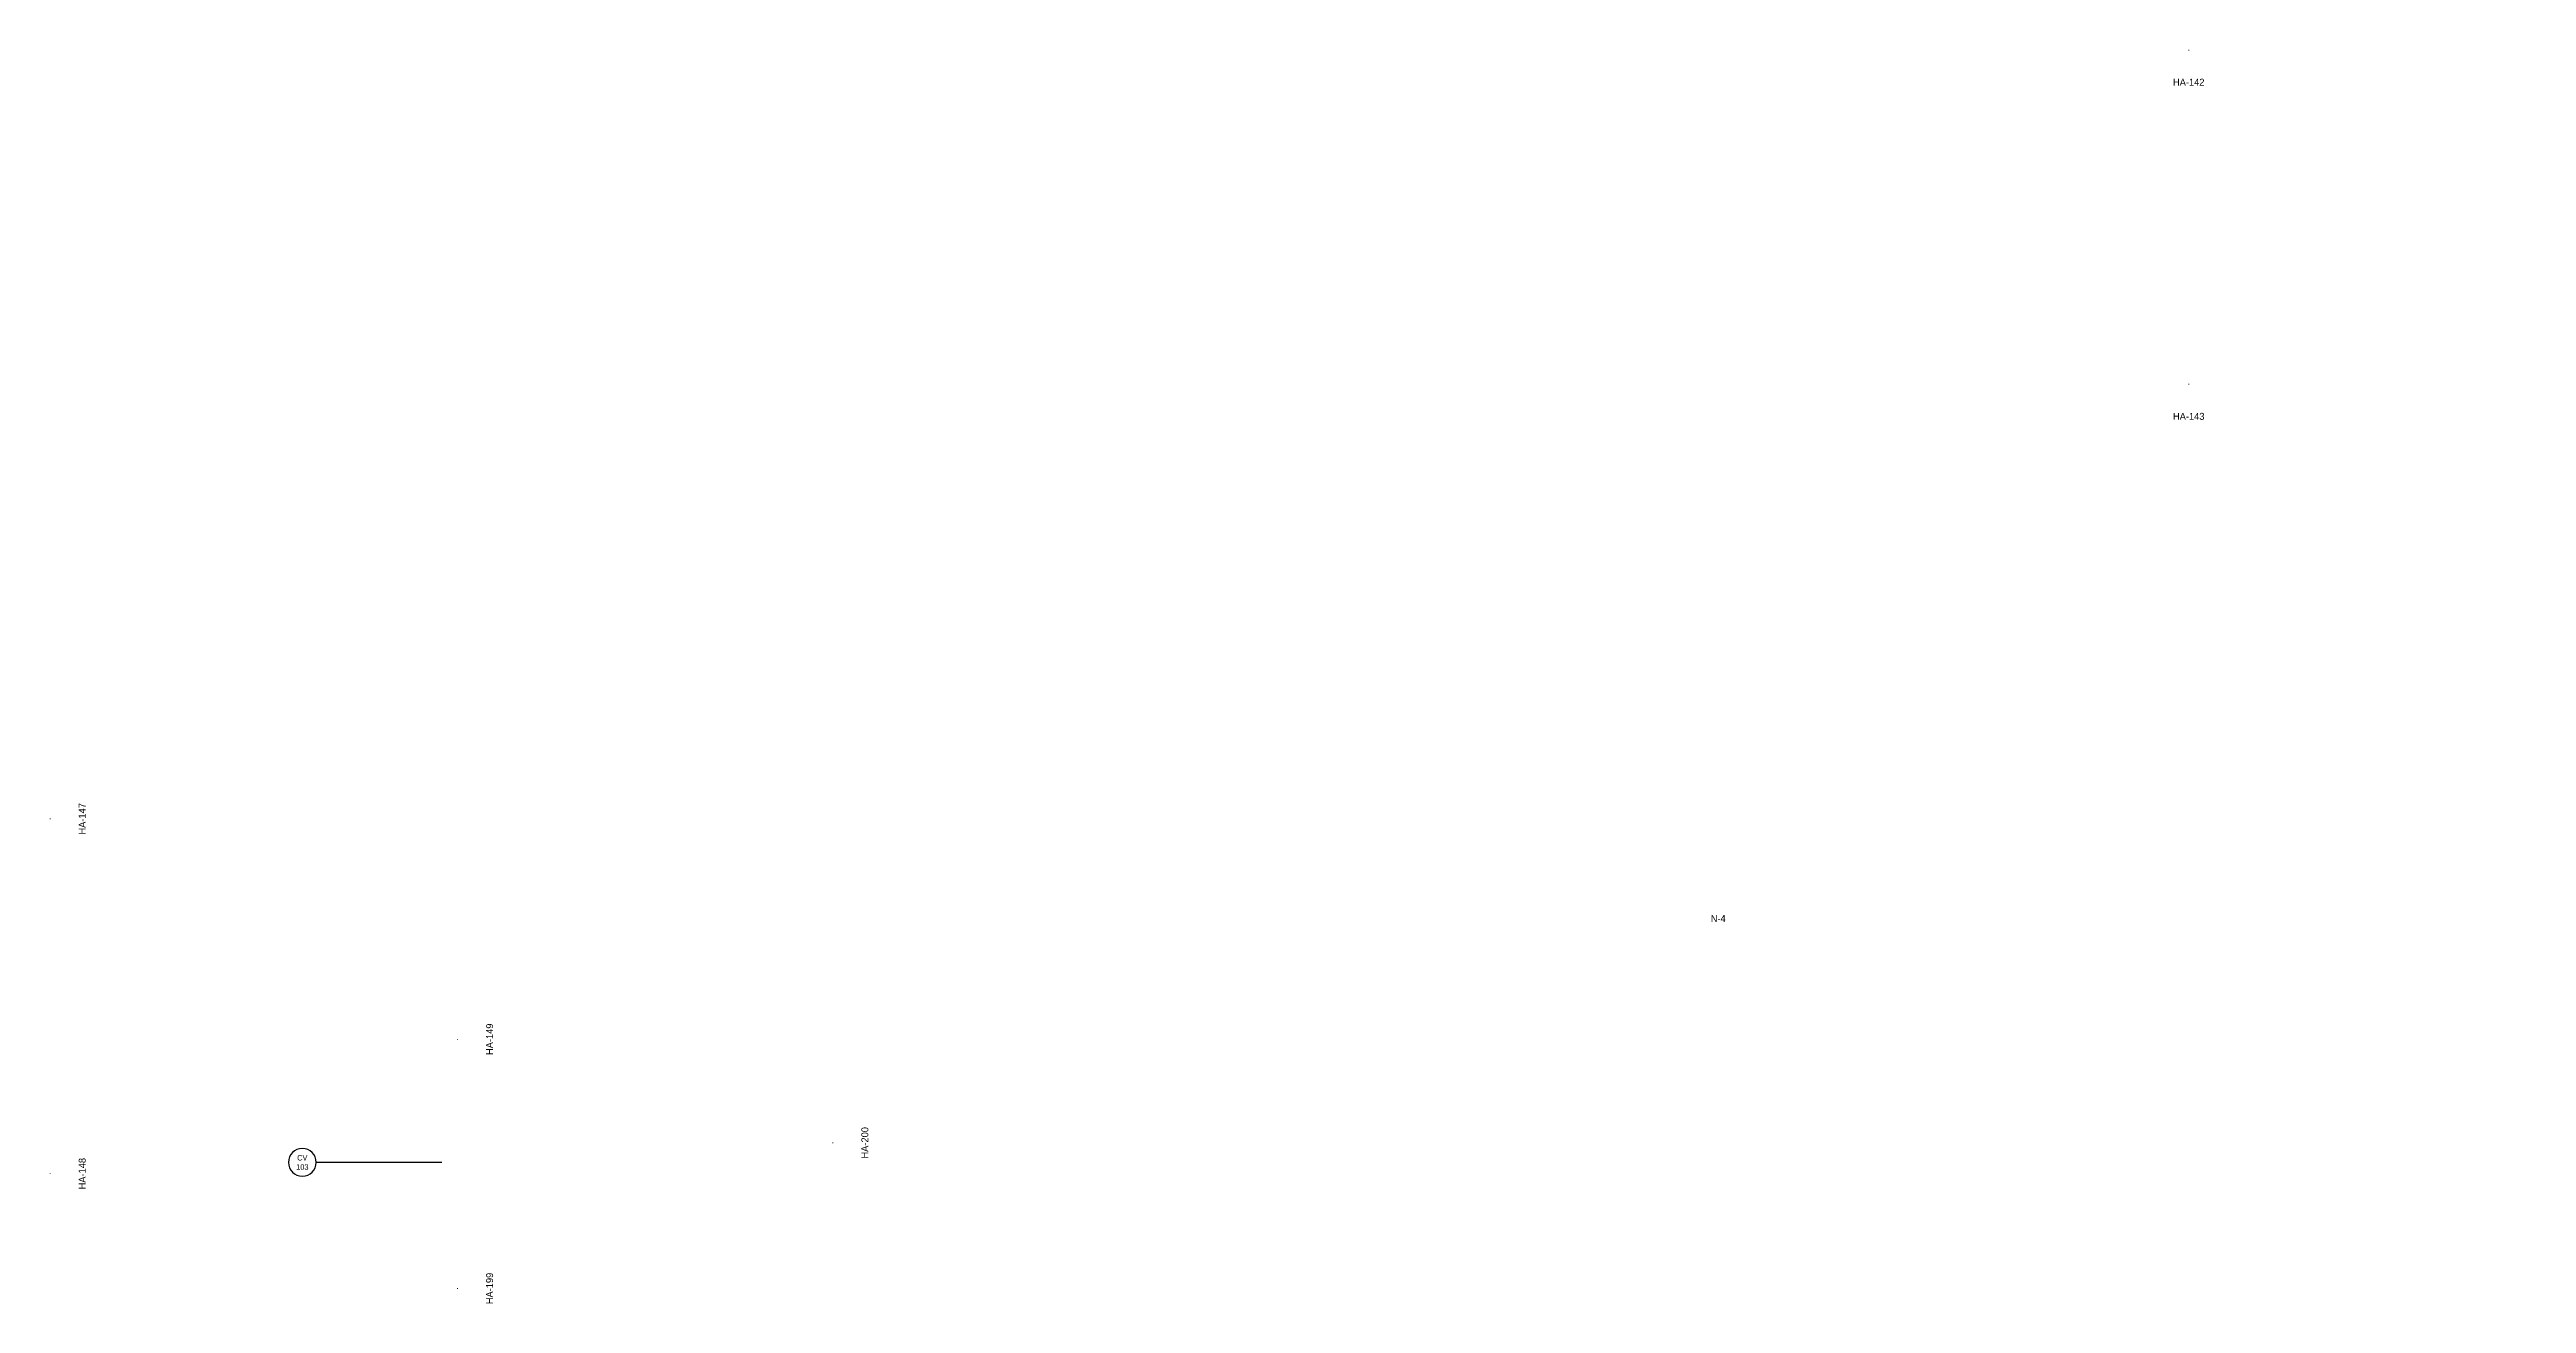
# Model space of a CAD drawing. Header units: millimetres. Extents: x -1662 to 3180, y -1452 to 1085.
# Drawn here: x 822 to 1714, y 435 to 887 of the extents above; entities that cross this region are included whole.
import ezdxf
from ezdxf.enums import TextEntityAlignment as Align

# ---------------------------------------------------------------- set-up
doc = ezdxf.new("R2010")
doc.units = ezdxf.units.MM
doc.layers.add('Instrument', color=2, linetype='Continuous')
doc.layers.add('Text', color=7, linetype='Continuous')
doc.dimstyles.new('ISO-25', dxfattribs={"dimtxt": 2.5, "dimasz": 2.5, "dimexe": 1.25, "dimexo": 0.625, "dimtad": 1, "dimtxsty": 'Standard', "dimcen": 2.5, "dimadec": 0, "dimazin": 0, "dimtfac": 1, "dimtmove": 0, "dimatfit": 3, "dimfxl": 1, "dimarcsym": 0})

# ---------------------------------------------------------------- blocks, each defined once
blk = doc.blocks.new('Valve Label_block')
at = {"color": 0, "linetype": 'ByBlock', "lineweight": -2}
blk.add_attdef('#(TargetObject.Size)', text='', height=0.1, dxfattribs=at).set_placement((0, 0.1875), align=Align.BOTTOM_CENTER)
blk.add_attdef('#(TargetObject.Tag)', text='', height=0.1, dxfattribs=at).set_placement((0, -0.1875), align=Align.TOP_CENTER)
blk = doc.blocks.new('*U105')
at = {"color": 0, "linetype": 'ByBlock', "lineweight": -2}
for start, end in [(0, 180), (180, 0)]:
    blk.add_arc((0, 0), 0.25, start, end, dxfattribs=at)
blk.add_wipeout([(-0.12, 0.149), (0.125, 0.151), (0.125, 0.024), (-0.12, 0.024)], dxfattribs=at)
blk.add_wipeout([(-0.136, -0.024), (0.14, -0.024), (0.14, -0.155), (-0.136, -0.155)], dxfattribs=at)
for tag, p in [('#(TargetObject.Type)', (0, 0.083)), ('#(TargetObject.LoopNumber)', (0, -0.083))]:
    blk.add_attdef(tag, text='', height=0.1, dxfattribs=at).set_placement(p, align=Align.MIDDLE_CENTER)
blk = doc.blocks.new('Tag_block')
at = {"color": 0, "linetype": 'ByBlock', "lineweight": -2}
blk.add_attdef('#(TargetObject.Tag)', text='', height=0.1, dxfattribs=at).set_placement((0, 0), align=Align.MIDDLE_CENTER)

msp = doc.modelspace()

# ---------------------------------------------------------------- block references
at = {"xscale": 25, "yscale": 25, "zscale": 25}
msp.add_blockref('Tag_block', (1423.2, 573.69), dxfattribs=at).add_auto_attribs({'#(TargetObject.Tag)': 'N-4'})
at = {"layer": 'Instrument', "linetype": 'ByBlock', "xscale": 20, "yscale": 20, "zscale": 20}
msp.add_blockref('*U105', (912.9, 485.79), dxfattribs=at).add_auto_attribs({'#(TargetObject.Type)': 'CV', '#(TargetObject.LoopNumber)': '103'})
at = {"layer": 'Text', "xscale": 25, "yscale": 25, "zscale": 25}
for p, values in [((1592.77, 880.98), {'#(TargetObject.Size)': '.', '#(TargetObject.Tag)': 'HA-142'}), ((1592.77, 760.57), {'#(TargetObject.Size)': '.', '#(TargetObject.Tag)': 'HA-143'})]:
    msp.add_blockref('Valve Label_block', p, dxfattribs=at).add_auto_attribs(values)
at = {"layer": 'Text', "xscale": 25, "yscale": 25, "zscale": 25, "rotation": 90}
for p, values in [((827.63, 609.59), {'#(TargetObject.Size)': '.', '#(TargetObject.Tag)': 'HA-147'}), ((974.46, 530.15), {'#(TargetObject.Size)': '.', '#(TargetObject.Tag)': 'HA-149'}), ((1109.69, 492.85), {'#(TargetObject.Size)': '.', '#(TargetObject.Tag)': 'HA-200'}), ((827.63, 481.72), {'#(TargetObject.Size)': '.', '#(TargetObject.Tag)': 'HA-148'}), ((974.46, 440.35), {'#(TargetObject.Size)': '.', '#(TargetObject.Tag)': 'HA-199'})]:
    msp.add_blockref('Valve Label_block', p, dxfattribs=at).add_auto_attribs(values)

# ---------------------------------------------------------------- next in the draw order: leaders
at = {"layer": 'Instrument', "linetype": 'ByBlock', "has_arrowhead": 0}
msp.add_leader([(963.21, 485.79), (917.9, 485.79)], dimstyle='ISO-25', dxfattribs=at)

doc.saveas('drawing.dxf')
